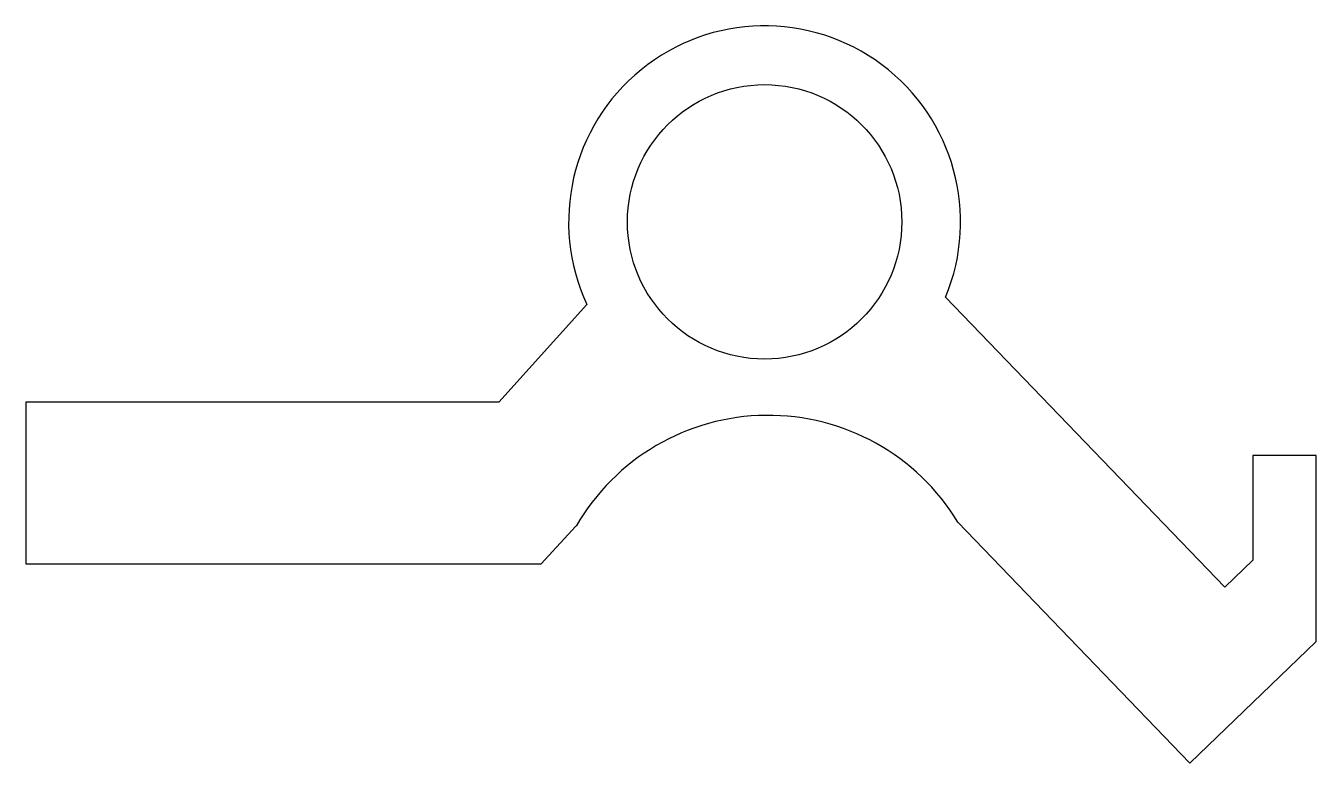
# Model space of a CAD drawing. Header units: millimetres. Extents: x -4.7 to 11.7, y 0.4 to 9.8.
import ezdxf

# ---------------------------------------------------------------- set-up
doc = ezdxf.new("R2010")
doc.units = ezdxf.units.MM

msp = doc.modelspace()

# ---------------------------------------------------------------- linework, layer by layer
at = {"color": 7, "linetype": 'Continuous', "lineweight": 25}
for p, q in [((10.563, 2.623), (7.001, 6.322)), ((2.426, 6.229), (1.304, 4.981)), ((1.304, 4.981), (-4.731, 4.981)), ((-4.731, 4.981), (-4.731, 2.922)), ((10.92, 4.301), (10.92, 2.967)), ((11.729, 4.301), (10.92, 4.301)), ((11.729, 1.931), (11.729, 4.301)), ((1.843, 2.922), (2.287, 3.4)), ((7.157, 3.453), (10.117, 0.379)), ((10.92, 2.967), (10.563, 2.623)), ((-4.731, 2.922), (1.843, 2.922)), ((10.117, 0.379), (11.729, 1.931))]:
    msp.add_line(p, q, dxfattribs=at)
msp.add_circle((4.693, 7.282), 1.75, dxfattribs=at)
for centre, radius, start, end in [((4.693, 7.282), 2.5, 337.4063, 204.9096), ((4.738, 1.985), 2.83, 31.2467, 149.9882)]:
    msp.add_arc(centre, radius, start, end, dxfattribs=at)

doc.saveas('drawing.dxf')
